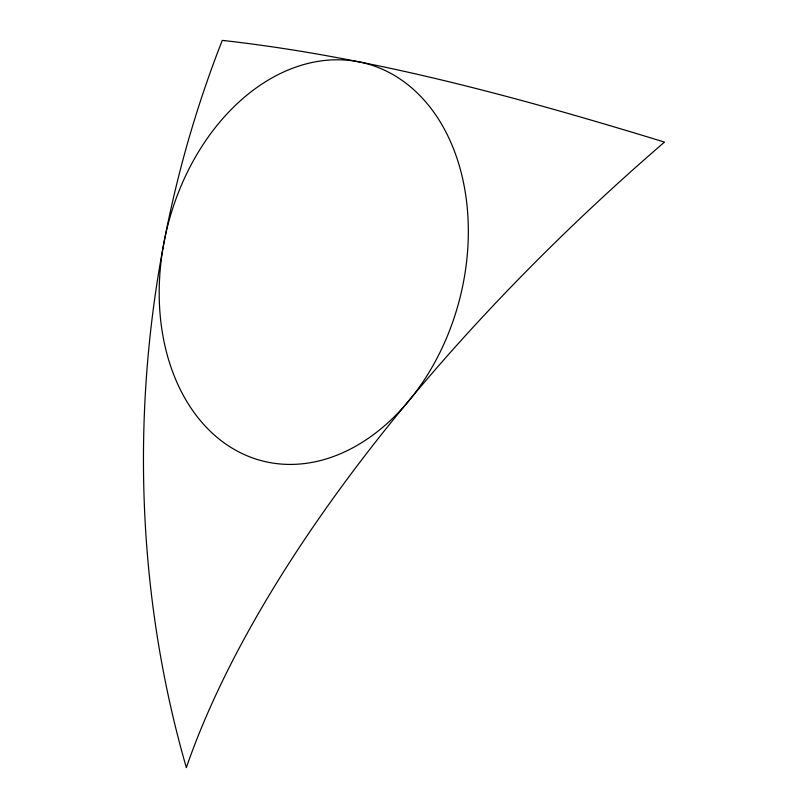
<?xml version="1.0" encoding="UTF-8"?>
<svg xmlns="http://www.w3.org/2000/svg" width="808" height="808" viewBox="0 0 808 808"><rect width="100%" height="100%" fill="white"/><g stroke="black" fill="none" stroke-linecap="round" stroke-linejoin="round"><path stroke-width="1.21" d="M224.705 40.653L222.271 40.4A951.915 780.346 -84.2 0 0 186.345 767.6A951.915 382.123 -40.3 0 1 664.499 142.087C520.635 98.061 374.569 57.701 224.705 40.653M402.768 407.848A205.363 150.51 -75.4 0 0 378.7 67.7A205.363 150.51 -75.4 0 0 159.812 310.747A205.363 150.51 -75.4 0 0 402.768 407.848"/></g></svg>
